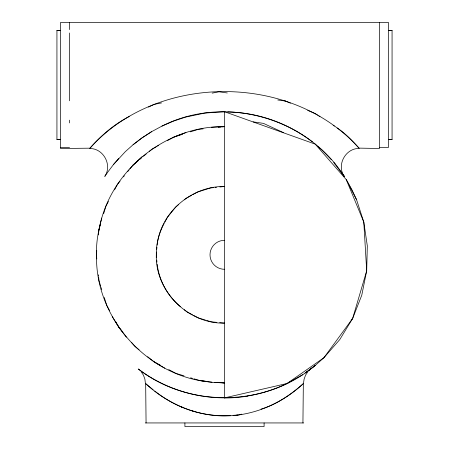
<?xml version="1.0" encoding="UTF-8"?>
<svg xmlns="http://www.w3.org/2000/svg" width="449" height="449" viewBox="0 0 449 449"><rect width="100%" height="100%" fill="white"/><g stroke="black" fill="none" stroke-linecap="round" stroke-linejoin="round"><path stroke-width="0.67" d="M302.929 422.941L303.339 383.603C290.991 394.531 276.938 404.341 261.026 409.118M96.743 250.688C92.511 315.855 146.924 377.57 211.973 382.138M98.28 234.911C105.902 174.105 163.47 125.63 224.5 126.646L222.429 126.859M156.46 252.029C153.502 289.47 187.115 324.049 224.5 323.112L219.651 322.64M156.729 249.262L156.931 247.186M157.133 245.103C160.68 212.298 191.678 185.931 224.5 186.492L219.842 186.975M303.434 383.536L304.096 379.169L305.528 375.241L307.818 371.766M98.752 230.113L101.732 218.057M308.485 370.644L315.17 365.503L323.925 357.707L339.781 339.573L352.645 318.47L366.693 270.809L367.316 245.9L363.797 222.075L356.579 199.754L351.842 189.534L346.23 179.583L315.187 144.118L224.5 111.711L204.845 113.069L185.572 117.11L173.623 121.062L161.966 126.102L151.571 131.692L141.884 137.972L133.056 144.741L125.31 151.667L113.541 164.452L106.783 173.449M100.323 224.831C97.068 235.792 95.895 247.551 96.771 258.938M103.685 213.606L105.857 206.344L108.428 201.466M247.416 396.052C261.133 393.767 274.53 389.586 287.034 383.502L323.925 357.707L352.645 318.47L361.771 295.206L366.693 270.809L363.797 222.075L346.23 179.583L356.579 199.754M114.529 189.882L117.419 184.393L120.012 181.177M164.182 223.434C158.598 233.71 155.562 245.738 156.465 257.462M164.828 222.199L167.426 217.277L175.722 206.983L178.388 204.744M105.319 175.615L104.785 176.423C112.531 165.052 103.433 148.265 89.693 148.507C156.886 72.575 291.957 72.671 359.234 148.417C345.511 148.198 336.408 164.957 344.147 176.322L333.775 162.532M105.302 175.643L106.856 173.342M123.475 176.884L124.339 175.812M127.797 171.518L129.099 169.907M129.963 168.835L132.988 165.08L142.108 156.65M113.541 164.452L118.772 158.379M351.157 319.952L352.645 318.47M303.608 383.373C281.192 404.414 250.688 417.211 219.735 415.825C192.026 414.522 165.535 402.209 145.392 383.373L144.904 379.169L143.467 375.235L141.182 371.766M132.988 165.08L138.27 160.652M139.852 159.322L141.435 157.992M143.545 156.218L146.183 154.007M149.349 151.347L151.992 149.13L156.263 146.778M184.253 199.822L185.852 198.48L191.712 195.253M310.455 369.185L315.17 365.503L306.022 372.401M133.061 144.741L141.884 137.972L151.571 131.692M308.8 370.425L310.747 368.983C261.565 407.204 187.435 407.204 138.253 368.977C157.038 383.182 179.381 392.521 202.628 396.186M309.412 369.993L305.034 373.085M302.564 374.735L287.034 383.502L224.5 397.893L224.5 111.711M157.487 146.105L158.705 145.431M167.252 140.728L173.971 137.029L185.942 132.595M192.879 194.608L197.566 192.026L210.53 187.94L213.859 187.592M129.233 116.549C114.181 124.205 101.064 135.503 89.98 148.181L60.536 148.507L60.536 22.45L388.464 22.45L388.464 147.452L379.444 147.452M148.49 107.103L154.08 104.364L161.601 102.911M161.966 126.102C224.27 94.357 307.032 117.329 344.22 176.435L342.727 174.229M173.971 137.029L182.518 134.33M190.404 131.843L198.29 129.357L203.122 128.857M241.831 414.146L238.52 415.016L233.059 415.342M212.175 93.128L219.011 91.809L227.306 92.96M218.293 127.286L221.054 127.005M215.189 187.458L216.519 187.317M230.326 415.505C203.262 417.34 175.812 407.888 154.737 390.984M211.327 127.336L224.5 126.657M60.536 30.352L56.933 30.352L56.933 139.555L60.536 139.555M388.464 30.352L392.067 30.352L392.067 139.555L388.464 139.555M56.933 30.437L60.536 30.437M388.464 30.437L392.067 30.437M56.933 139.471L60.536 139.471M388.464 139.471L392.067 139.471M60.536 147.452L69.556 147.452M145.28 422.941L303.72 422.941M222.44 382.761L224.5 382.958L212.096 382.357L199.811 380.55L193.867 378.782M214.757 382.324L224.5 382.958M227.89 111.947C258.343 112.531 288.337 123.256 312.409 141.901M216.878 322.371L211.339 321.832L206.675 320.434M199.811 380.556L205.294 381.089M217.642 382.29L220.386 382.559M277.779 99.987L285.384 101.042L290.481 103.175M253.197 121.887L263.445 123.374L283.622 132.702M193.626 411.413L194.967 411.733M205.339 320.036L198.671 318.038L193.744 315.445M183.967 375.813L176.042 373.445L168.723 369.589M190.567 377.794L192.548 378.384M192.492 410.914L194.406 411.57M307.672 110.375L315.316 113.575L317.617 115.09M285.087 100.963L286.367 101.525M180.93 406.699L182.182 407.271M181.048 406.749L182.3 407.338M192.514 314.8L186.969 311.881L184.264 309.692M147.654 356.697L154.091 361.883L160.186 365.099M146.071 422.941L145.672 383.62M154.097 361.877L164.789 368.191M318.768 115.848L319.918 116.6M333.147 125.305L334.297 126.062M337.171 127.954C345.466 133.426 352.386 140.767 359.015 148.119L379.444 148.507L379.444 22.45M153.12 389.732L145.605 383.581M180.47 306.639C167.696 296.222 159.047 280.49 157.156 264.113M139.072 349.777L134.779 346.314L131.675 342.621M318.229 146.857L321.933 150.011L331.154 159.485M122.818 332.064L118.828 327.31L112.244 316.612M334.269 163.032L335.128 164.076M126.349 337.193L118.839 327.304L115.803 321.815M341.683 172.713L342.396 173.741M343.867 175.89L344.147 176.322M109.752 310.826L106.727 305.331L104.235 297.446M100.711 286.271L99.049 281.012L98.696 277.561M101.126 287.584L101.749 289.554M156.74 260.123L156.948 262.121M98.41 274.805L98.555 276.186M264.096 422.941L264.096 426.55L184.904 426.55L184.904 422.941M69.556 22.45L69.556 29.578M69.556 32.985L69.556 100.8M69.556 120.158L69.556 122.936M224.5 269.293A14.491 14.491 0 0 1 210.009 254.802A14.491 14.491 0 0 1 224.5 240.31M224.82 397.853A68.433 32.031 0 0 1 216.463 397.634M215.761 397.589A68.433 32.031 0 0 1 203.307 396.276M237.667 415.101A64.437 38.075 0 0 1 236.275 415.258M247.489 396.141A68.731 32.087 0 0 1 224.5 397.988"/></g></svg>
